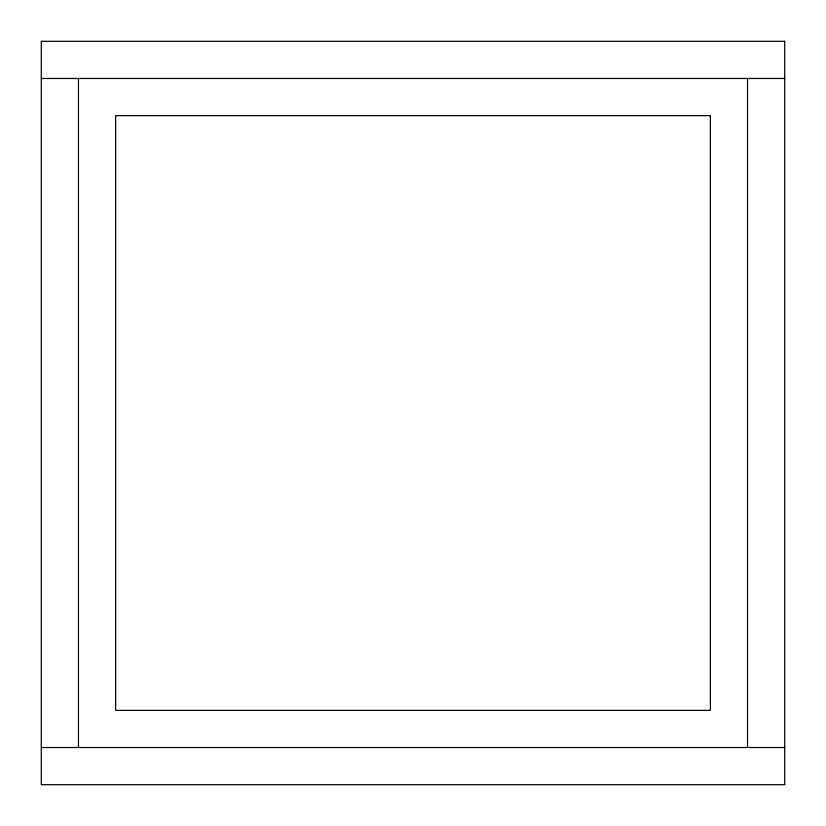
<?xml version="1.0" encoding="UTF-8"?>
<svg xmlns="http://www.w3.org/2000/svg" width="826" height="826" viewBox="0 0 826 826"><rect width="100%" height="100%" fill="white"/><g stroke="black" fill="none" stroke-linecap="round" stroke-linejoin="round"><path stroke-width="1.24" d="M41.3 78.47L784.7 78.47M41.3 747.53L784.7 747.53M747.53 78.47L747.53 747.53M78.47 78.47L78.47 747.53M784.7 41.3L41.3 41.3L41.3 784.7L784.7 784.7L784.7 41.3M710.36 115.64L115.64 115.64L115.64 710.36L710.36 710.36L710.36 115.64"/></g></svg>
